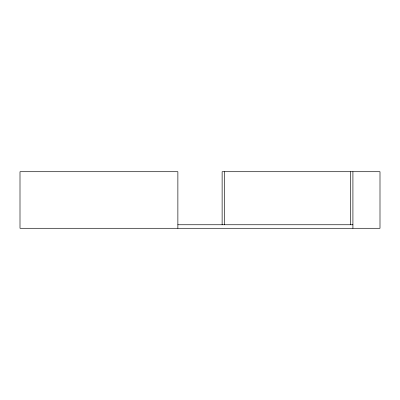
<?xml version="1.0" encoding="UTF-8"?>
<svg xmlns="http://www.w3.org/2000/svg" width="400" height="400" viewBox="0 0 400 400"><rect width="100%" height="100%" fill="white"/><g stroke="black" fill="none" stroke-linecap="round" stroke-linejoin="round"><path stroke-width="0.6" d="M177.87 224.755L352.915 224.755M352.915 171.71L352.915 228.29M350.41 171.71L350.41 224.755M224.625 171.71L224.625 224.755M222.13 224.755L222.13 171.71L379.995 171.71L380 228.29L20.005 228.29L20 171.71L177.87 171.71L177.87 228.29"/></g></svg>
